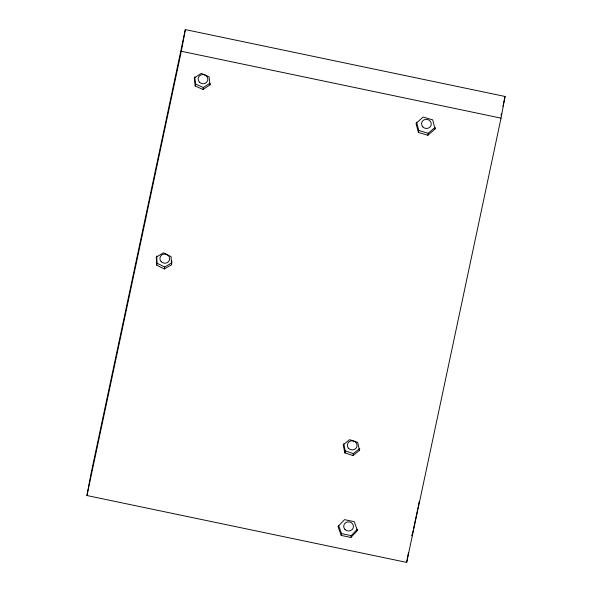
<?xml version="1.0" encoding="UTF-8"?>
<svg xmlns="http://www.w3.org/2000/svg" width="592" height="592" viewBox="0 0 592 592"><rect width="100%" height="100%" fill="white"/><g stroke="black" fill="none" stroke-linecap="round" stroke-linejoin="round"><path stroke-width="0.89" d="M86.943 495.534L90.961 473.874L185.333 29.6L505.057 96.466L501.039 118.126L406.667 562.4L86.943 495.534L181.322 51.26L185.333 29.6M171.821 260.976L171.554 264.728L164.361 268.975L156.717 265.142L157.08 263.188L156.68 256.01M210.204 83.568L209.968 84.871L203.019 89.466L195.182 86.003L195.545 84.049L194.761 76.886M164.361 268.975L164.724 267.014L171.917 262.767M203.019 89.466L203.382 87.512L209.635 83.376M359.67 449.099L359.425 450.401L352.98 455.588L344.855 452.813L345.217 450.86L343.73 443.785M345.069 453.043L345.432 451.089M352.98 455.588L353.335 453.627L359.788 448.447M353.417 454.878L353.661 453.576M357.664 529.366L357.435 530.58L350.901 537.447L341.192 535.42L341.525 533.592L338.631 525.504M435.29 127.672L435.046 128.975L427.898 135.272L418.389 132.467L418.751 130.506L416.598 122.226M350.901 537.447L351.241 535.627L357.183 529.381M427.898 135.272L428.26 133.318L434.765 127.591M406.667 562.4L408.51 552.477M412.654 532.356L411.995 535.938L413.135 530.55M418.285 506.323L419.114 501.838M501.047 115.351L501.424 113.546M502.963 106.323L505.057 96.466M413.519 528.76L417.33 510.807M417.715 509.009L418.093 507.218M181.322 51.26L501.039 118.126M341.525 533.592L351.241 535.627M418.751 130.506L428.26 133.318M345.217 450.86L353.335 453.627M195.545 84.049L203.382 87.512M157.08 263.188L164.724 267.014M357.435 530.58L354.253 521.678L344.537 519.643L338.01 526.517L341.192 535.42M435.046 128.975L432.685 119.865L423.176 117.053L416.021 123.358L418.389 132.467M359.425 450.401L357.753 442.439L349.628 439.671L343.175 444.851L344.855 452.813M209.968 84.871L209.072 76.819L201.243 73.356L194.294 77.944L195.182 86.003M171.554 264.728L171.103 256.647L163.459 252.821L156.266 257.069L156.717 265.142M161.165 261.62A4.884 4.581 10.5 0 0 169.423 260.147A4.884 4.581 10.5 0 0 163.777 254.116A4.884 4.581 10.5 0 0 161.165 261.62M348.555 448.351A4.884 4.581 10.5 0 0 356.821 446.879A4.884 4.581 10.5 0 0 351.174 440.848A4.884 4.581 10.5 0 0 348.555 448.351M422.792 126.888A4.884 4.581 10.5 0 0 431.05 125.415A4.884 4.581 10.5 0 0 425.404 119.384A4.884 4.581 10.5 0 0 422.792 126.888M199.386 82.133A4.884 4.581 10.5 0 0 207.644 80.66A4.884 4.581 10.5 0 0 201.998 74.629A4.884 4.581 10.5 0 0 199.386 82.133M344.951 529.403A4.884 4.581 10.5 0 0 353.209 527.931A4.884 4.581 10.5 0 0 347.563 521.892A4.884 4.581 10.5 0 0 344.951 529.403"/></g></svg>
